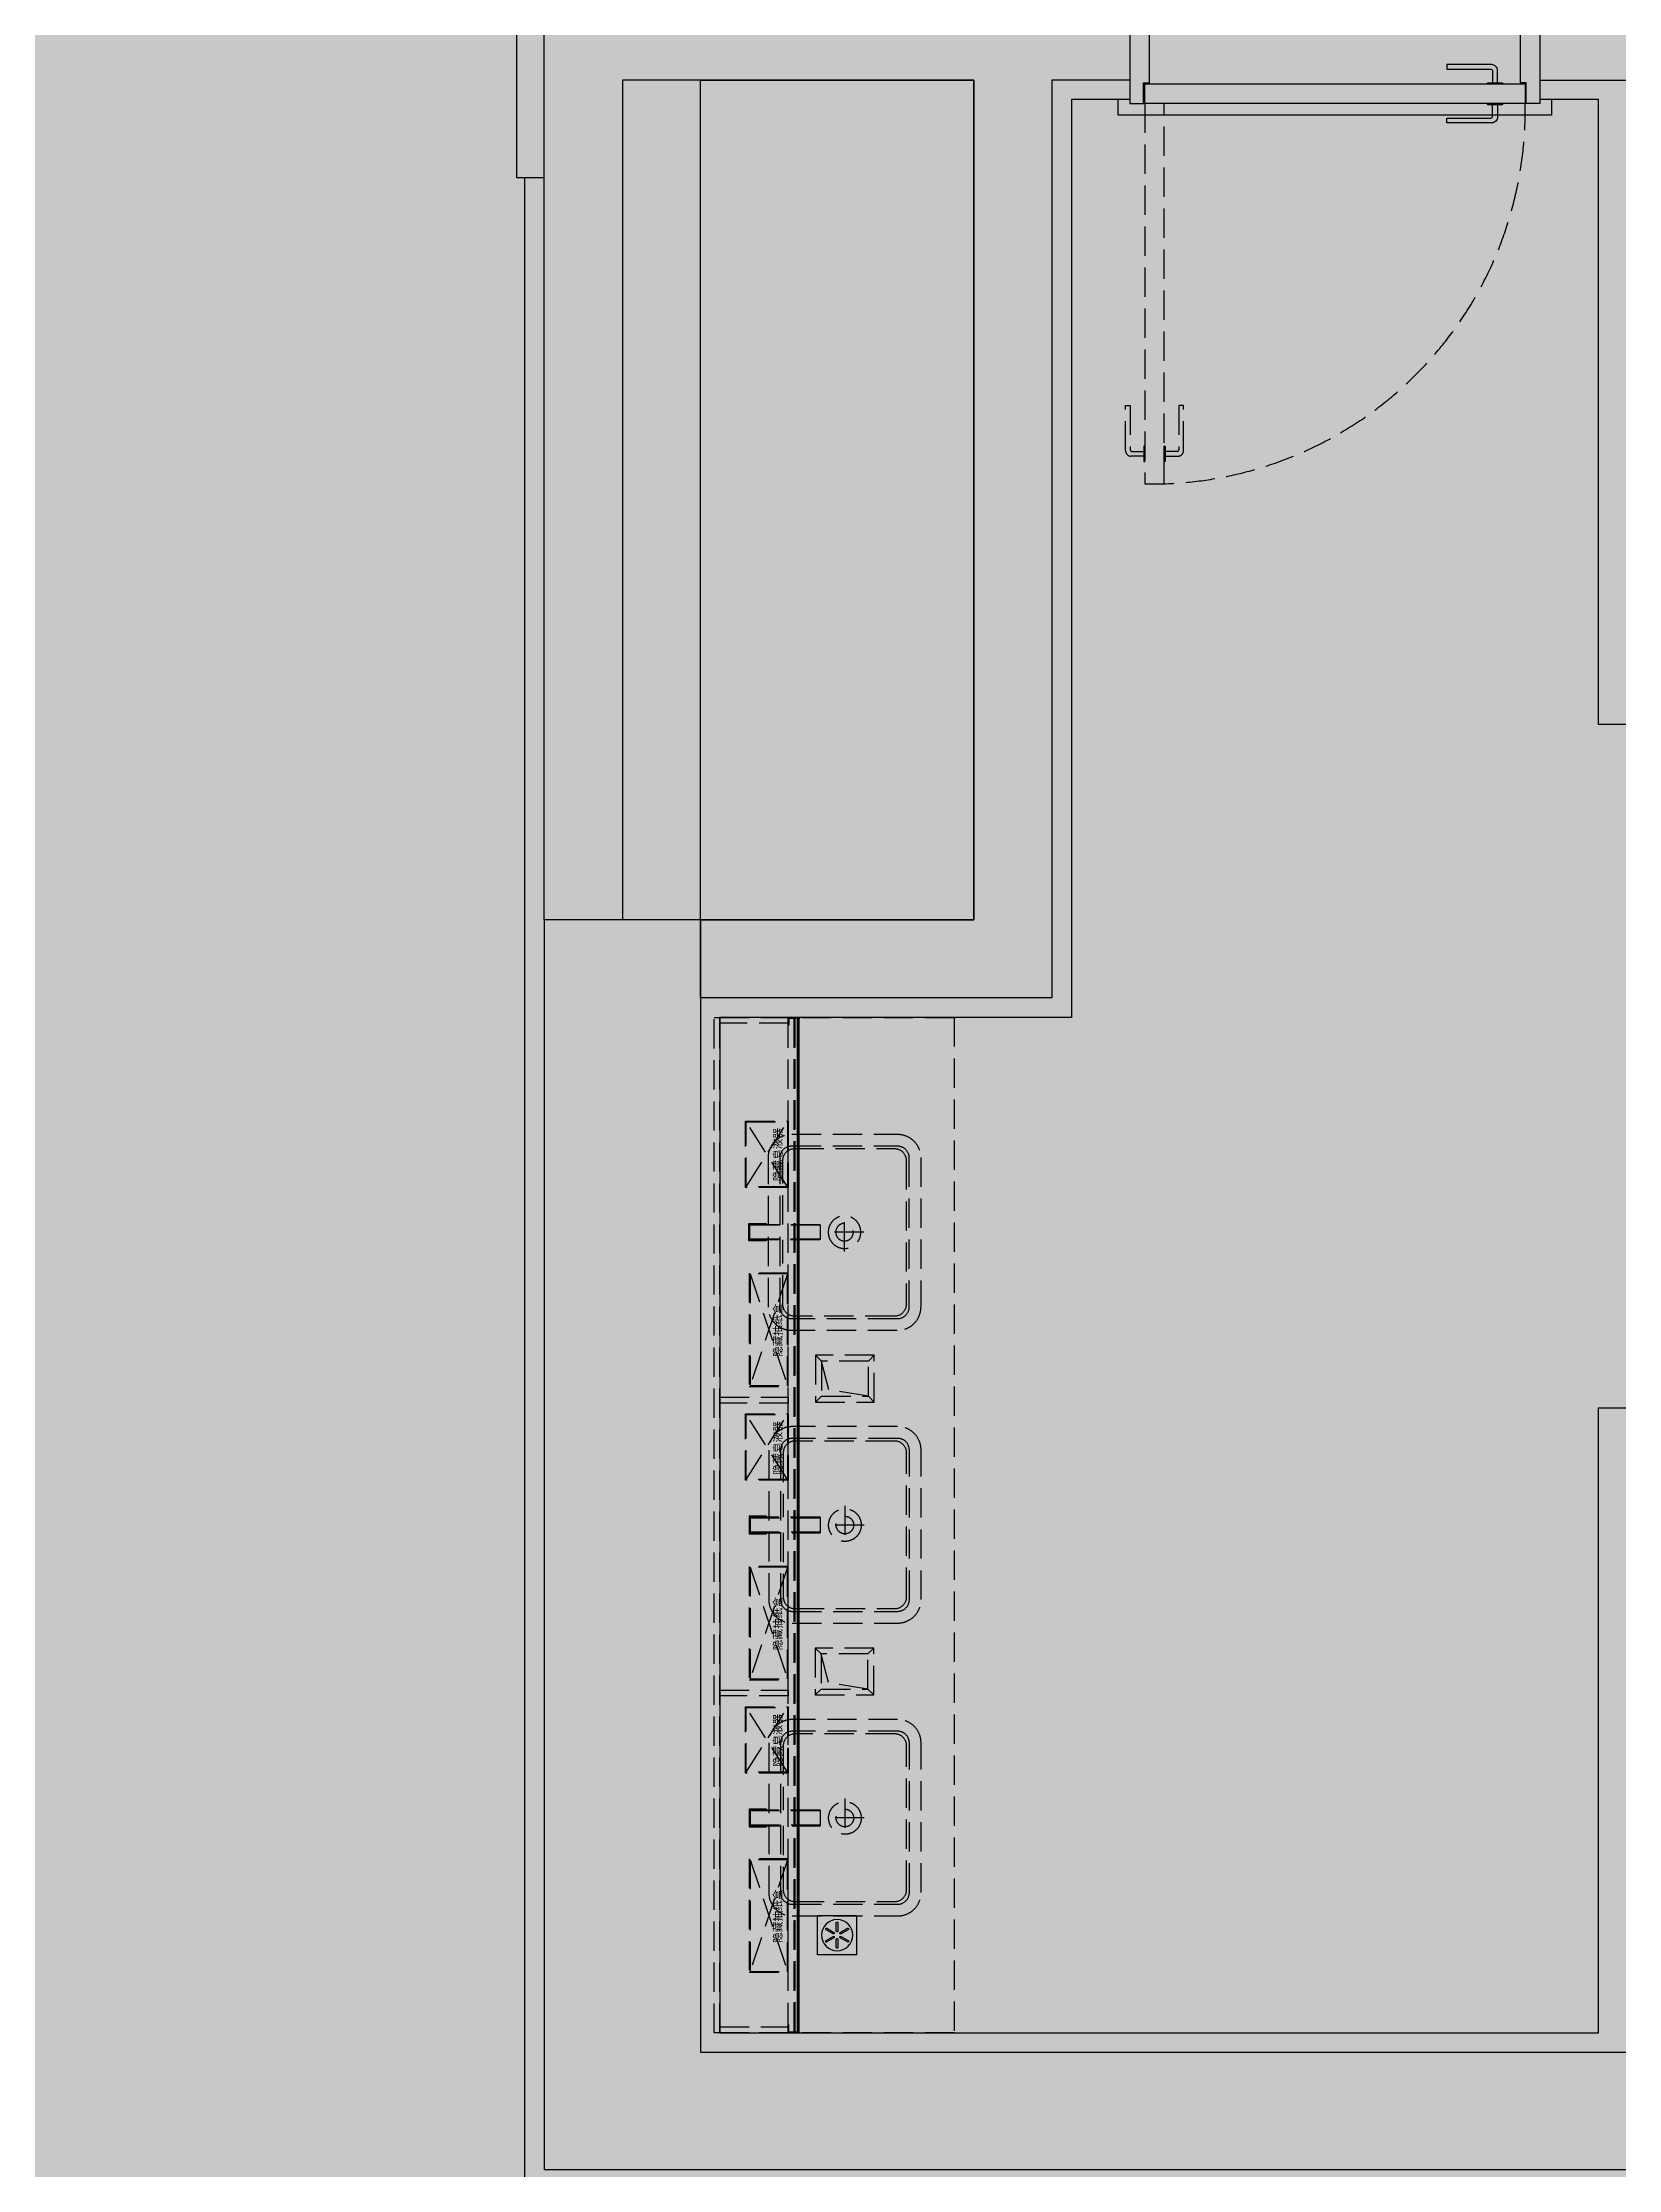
# Model space of a CAD drawing. Extents: x -284868 to 304789, y -137694 to 137894.
# Drawn here: x 268094 to 272130, y -88938 to -83492 of the extents above; entities that cross this region are included whole.
import ezdxf

# ---------------------------------------------------------------- set-up
doc = ezdxf.new("R2010")
doc.units = 0
doc.set_wipeout_variables(frame=1)
doc.linetypes.add('CENTER', pattern=[2, 1.25, -0.25, 0.25, -0.25])
doc.linetypes.add('DASH', pattern=[0.35, 0.25, -0.1])
doc.layers.get('0').update_dxf_attribs({"linetype": 'CONTINUOUS'})
for name, color, linetype in [('0-墙', 4, 'CONTINUOUS'), ('0-建筑柱体', 251, 'CONTINUOUS'), ('0-非设计区域', 251, 'CONTINUOUS'), ('1P-WFF-墙面完成面', 200, 'CONTINUOUS'), ('F-地漏', 8, 'CONTINUOUS'), ('P-完成面', 42, 'CONTINUOUS'), ('P-平面家具', 3, 'CONTINUOUS'), ('P-门扇', 6, 'CONTINUOUS')]:
    doc.layers.add(name, color=color, linetype=linetype)
doc.styles.add('微软雅黑', font='')
doc.styles.get('微软雅黑').set_extended_font_data('Microsoft YaHei')

# ---------------------------------------------------------------- blocks, each defined once
blk = doc.blocks.new('sgASGHHHH')
for points in [[(-109045.8, -904074), (-109045.8, -907274), (-108645.8, -906974), (-108645.8, -904074)], [(-108645.8, -906974), (-109045.8, -907274), (-102645.8, -907274), (-102995.8, -906974)]]:
    blk.add_hatch(color=256).paths.add_polyline_path(points)
at = {"color": 4}
for p, q in [((-109045.8, -904074), (-109045.8, -907274)), ((-108645.8, -904074), (-109045.8, -904074)), ((-108645.8, -904074), (-108645.8, -906974)), ((-108645.8, -906974), (-102995.8, -906974)), ((-109045.8, -907274), (-102645.8, -907274))]:
    blk.add_line(p, q, dxfattribs=at)
blk = doc.blocks.new('执手1')
at = {"layer": 'P-门扇', "color": 251}
blk.add_lwpolyline([(49.5, 123.8), (37.5, 123.8), (37.5, 11.2, -0.414214), (32.5, 6.2), (2.5, 6.2), (2.5, -6.2), (34.5, -6.2, 0.414214), (49.5, 8.8), (49.5, 123.8)], format="xyb", dxfattribs=at)
blk.add_lwpolyline([(0, 20), (1, 20, -0.414214), (2.5, 18.5), (2.5, -18.5, -0.414214), (1, -20), (0, -20)], format="xyb", close=True, dxfattribs=at)
blk = doc.blocks.new('A$Caa840995')
at = {"layer": 'P-门扇'}
blk.add_lwpolyline([(3, -53), (3, -3), (977, -3), (977, -53)], close=True, dxfattribs=at)
at = {"layer": 'P-门扇', "color": 251, "linetype": 'DASH', "ltscale": 300}
blk.add_lwpolyline([(3, -1027), (30, -1027), (30, -1027), (53, -1027), (53, -53), (30, -53), (30, -53), (3, -53)], close=True, dxfattribs=at)
for points in [[(-46.5, -826.2), (-34.5, -826.2), (-34.5, -938.8, 0.414214), (-29.5, -943.8), (0.5, -943.8), (0.5, -956.2), (-31.5, -956.2, -0.414214), (-46.5, -941.2), (-46.5, -826.2)], [(102.5, -826.2), (90.5, -826.2), (90.5, -938.8, -0.414214), (85.5, -943.8), (55.5, -943.8), (55.5, -956.2), (87.5, -956.2, 0.414214), (102.5, -941.2), (102.5, -826.2)]]:
    blk.add_lwpolyline(points, format="xyb", dxfattribs=at)
for points in [[(3, -930), (2, -930, 0.414214), (0.5, -931.5), (0.5, -968.5, 0.414214), (2, -970), (3, -970)], [(53, -930), (54, -930, -0.414214), (55.5, -931.5), (55.5, -968.5, -0.414214), (54, -970), (53, -970)]]:
    blk.add_lwpolyline(points, format="xyb", close=True, dxfattribs=at)
blk.add_arc((21.5, -71.5), 955.7, 268.8908, 1.1092, dxfattribs=at)
at = {"layer": 'P-门扇', "color": 251, "linetype": 'DASH', "ltscale": 300, "rotation": 90.00000000000003}
blk.add_blockref('执手1', (900, -3), dxfattribs=at)
at = {"layer": 'P-门扇', "color": 251, "linetype": 'DASH', "ltscale": 300, "extrusion": (0, 0, -1), "zscale": -1, "rotation": 270}
blk.add_blockref('执手1', (-900, -53), dxfattribs=at)
blk = doc.blocks.new('A$C321B403F')
at = {"layer": 'P-平面家具', "linetype": 'DASH', "ltscale": 300}
for p, q in [((-18, -245.5), (-18, -65.5)), ((18, -245.5), (18, -65.5))]:
    blk.add_line(p, q, dxfattribs=at)
at = {"layer": 'P-平面家具', "color": 251, "linetype": 'DASH', "ltscale": 300}
for p, q in [((0, -357.6), (0, -258.4)), ((49.6, -308), (-49.6, -308))]:
    blk.add_line(p, q, dxfattribs=at)
at = {"layer": 'P-平面家具', "linetype": 'DASH', "ltscale": 300}
blk.add_lwpolyline([(20, -107.5), (22.5, -107.5), (22.5, -62.5), (-22.5, -62.5), (-22.5, -107.5), (-20, -107.5)], dxfattribs=at)
for points in [[(-18, -245.5), (18, -245.5, 0.414214), (20, -243.5), (20, -67.5, 0.414214), (18, -65.5), (-18, -65.5, 0.414214), (-20, -67.5), (-20, -243.5, 0.414214)], [(-190.9, -473), (192.1, -473, 0.414214), (222.1, -443), (222.1, -173, 0.414214), (192.1, -143), (-190.9, -143, 0.414214), (-220.9, -173), (-220.9, -443, 0.414214)]]:
    blk.add_lwpolyline(points, format="xyb", close=True, dxfattribs=at)
at = {"layer": 'P-平面家具', "color": 251, "linetype": 'DASH', "ltscale": 300}
blk.add_lwpolyline([(-190.9, -503), (192.1, -503, 0.414214), (252.1, -443), (252.1, -173, 0.414214), (192.1, -113), (-190.9, -113, 0.414214), (-250.9, -173), (-250.9, -443, 0.414214)], format="xyb", close=True, dxfattribs=at)
at = {"layer": 'P-平面家具', "linetype": 'DASH', "ltscale": 300}
blk.add_lwpolyline([(-20, -150), (-183.9, -150, 0.414214), (-213.9, -180), (-213.9, -436, 0.414214), (-183.9, -466), (185.1, -466, 0.414214), (215.1, -436), (215.1, -180, 0.414214), (185.1, -150), (20, -150)], format="xyb", dxfattribs=at)
at = {"layer": 'P-平面家具', "color": 251, "linetype": 'DASH', "ltscale": 300}
for radius in [41.8, 22.5]:
    blk.add_circle((0, -308), radius, dxfattribs=at)
blk = doc.blocks.new('A$C6B6E40B6')
at = {"color": 251, "linetype": 'DASH', "ltscale": 300}
blk.add_wipeout([(-60, 150), (60, 150), (60, 0), (-60, 0)], dxfattribs=at).dxf.layer = 'P-平面家具'
at = {"layer": 'P-平面家具', "color": 251, "linetype": 'DASH', "ltscale": 300}
for p, q in [((-45, 135), (-60, 150)), ((45, 135), (60, 150)), ((-45, 15), (-60, 0)), ((45, 15), (60, 0))]:
    blk.add_line(p, q, dxfattribs=at)
for points in [[(-60, 0), (60, 0), (60, 150), (-60, 150)], [(-45, 15), (45, 15), (45, 135), (-45, 135)]]:
    blk.add_lwpolyline(points, close=True, dxfattribs=at)
blk.add_lwpolyline([(-45, 15), (-28.4, 115.9), (45, 135)], dxfattribs=at)
blk = doc.blocks.new('皂液器')
at = {"layer": 'P-平面家具', "color": 251, "linetype": 'DASH', "ltscale": 300}
for p, q in [((83, -108), (-83, -2)), ((83, -2), (-83, -108))]:
    blk.add_line(p, q, dxfattribs=at)
for points in [[(-85, -110), (-85, 0), (85, 0), (85, -110)], [(-83, -108), (-83, -2), (83, -2), (83, -108)]]:
    blk.add_lwpolyline(points, close=True, dxfattribs=at)
blk = doc.blocks.new('手纸箱')
at = {"layer": 'P-平面家具', "color": 251, "linetype": 'DASH', "ltscale": 300}
for p, q in [((143, -98), (-143, -2)), ((143, -2), (-143, -98))]:
    blk.add_line(p, q, dxfattribs=at)
for points in [[(-145, -100), (-145, 0), (145, 0), (145, -100)], [(-143, -98), (-143, -2), (143, -2), (143, -98)]]:
    blk.add_lwpolyline(points, close=True, dxfattribs=at)
blk = doc.blocks.new('A$C10B6540A')
at = {"layer": 'P-平面家具', "color": 251, "linetype": 'DASH', "ltscale": 300}
blk.add_line((13.5, 15), (13.5, 15), dxfattribs=at)
for points in [[(2600, 15), (2600, 0), (0, 0), (0, 15)], [(862.5, 0), (877.5, 0), (877.5, -175), (862.5, -175)], [(1612.5, 0), (1627.5, 0), (1627.5, -175), (1612.5, -175)], [(2585, 0), (2600, 0), (2600, -175), (2585, -175)], [(0, 0), (15, 0), (15, -175), (0, -175)], [(2, -190), (2, -175), (2598, -175), (2598, -190)], [(2, -190), (2598, -190), (2598, -192), (2, -192)]]:
    blk.add_lwpolyline(points, close=True, dxfattribs=at)
for points in [[(20, -175), (0, -175), (0, -203), (5, -203), (5, -200), (3.8, -200), (3.8, -201.8), (1.2, -201.8), (1.2, -176.2), (20, -176.2), (20, -175)], [(3, -200), (2597, -200), (2598, -199), (2598, -192), (2, -192), (2, -199), (3, -200)], [(2580, -175), (2600, -175), (2600, -203), (2595, -203), (2595, -200), (2596.2, -200), (2596.2, -201.8), (2598.8, -201.8), (2598.8, -176.2), (2580, -176.2), (2580, -175)]]:
    blk.add_lwpolyline(points, dxfattribs=at)
at = {"layer": 'P-平面家具', "color": 251, "linetype": 'DASH', "ltscale": 300, "xscale": -1, "rotation": 180}
for p in [(300, -175), (1049.1, -175), (1800, -175)]:
    blk.add_blockref('手纸箱', p, dxfattribs=at)
at = {"layer": 'P-平面家具', "color": 251, "linetype": 'DASH', "ltscale": 300, "rotation": 180}
for p in [(750, -175), (1500, -175), (2249.1, -175)]:
    blk.add_blockref('皂液器', p, dxfattribs=at)
at = {"layer": 'P-平面家具', "color": 251, "linetype": 'DASH', "ltscale": 300, "style": '微软雅黑'}
for s, p in [('隐藏抽纸盒', (230.5, -158.2)), ('隐藏皂液器', (680.5, -158.2)), ('隐藏抽纸盒', (979.6, -158.2)), ('隐藏皂液器', (1429.6, -158.2)), ('隐藏抽纸盒', (1730.5, -158.2)), ('隐藏皂液器', (2180.5, -158.2))]:
    blk.add_text(s, height=20, dxfattribs=at).set_placement(p)
blk = doc.blocks.new('A$C3B184003')
blk.add_lwpolyline([(0, -100), (100, -100), (100, 0), (0, 0)], close=True)
at = {"color": 8}
for points in [[(42.7, -45.8), (42.7, -45.8, 0.414214), (41.9, -43), (23.7, -32.5, 0.414214), (21, -33.3), (21, -33.3, 0.414214), (21.7, -36), (39.9, -46.5, 0.414214)], [(42.7, -54.2), (42.7, -54.2, 0.414214), (39.9, -53.5), (21.7, -64, 0.414214), (21, -66.7), (21, -66.7, 0.414214), (23.7, -67.5), (41.9, -57, 0.414214)], [(50, -41.5), (50, -41.5, 0.414214), (52, -39.5), (52, -18.5, 0.414214), (50, -16.5), (50, -16.5, 0.414214), (48, -18.5), (48, -39.5, 0.414214)], [(57.3, -45.8), (57.3, -45.8, 0.414214), (60.1, -46.5), (78.3, -36, 0.414214), (79, -33.3), (79, -33.3, 0.414214), (76.3, -32.5), (58.1, -43, 0.414214)], [(57.3, -54.2), (57.3, -54.2, 0.414214), (58.1, -57), (76.3, -67.5, 0.414214), (79, -66.7), (79, -66.7, 0.414214), (78.3, -64), (60.1, -53.5, 0.414214)], [(50, -58.5), (50, -58.5, 0.414214), (48, -60.5), (48, -81.5, 0.414214), (50, -83.5), (50, -83.5, 0.414214), (52, -81.5), (52, -60.5, 0.414214)]]:
    blk.add_lwpolyline(points, format="xyb", close=True, dxfattribs=at)
blk.add_circle((50, -50), 40, dxfattribs=at)

msp = doc.modelspace()

# ---------------------------------------------------------------- linework, layer by layer
at = {"color": 2, "linetype": 'CENTER', "ltscale": 0.2, "const_width": 8}
msp.add_lwpolyline([(270029.1, -85988.5), (270029.1, -88588.5)], dxfattribs=at)
at = {"layer": '0-墙'}
for points in [[(271929.1, -83388.5), (271929.1, -83588.5), (275579.1, -83588.5), (275579.1, -85738.5), (275779.1, -85738.5), (275779.1, -82938.5)], [(269379.1, -85738.5), (269379.1, -83388.5), (270879.1, -83388.5), (270879.1, -83588.5), (270679.1, -83588.5), (270679.1, -85938.5), (269779.1, -85938.5), (269779.1, -85738.5), (270479.1, -85738.5), (270479.1, -83588.5), (269579.1, -83588.5), (269579.1, -85738.5), (269379.1, -85738.5)]]:
    msp.add_lwpolyline(points, dxfattribs=at)
at = {"layer": '0-墙', "color": 251}
msp.add_lwpolyline([(269779.1, -83588.5), (270479.1, -83588.5), (270479.1, -85738.5), (269779.1, -85738.5)], close=True, dxfattribs=at)
msp.add_solid([(269779.1, -85738.5), (269779.1, -83588.5), (269988, -83750.8), (270479.1, -83588.5)], dxfattribs=at)
at = {"layer": '1P-WFF-墙面完成面'}
msp.add_lwpolyline([(270879.1, -83588.5), (270879.1, -83648.5)], dxfattribs=at)
at = {"layer": 'P-完成面'}
for points in [[(269379.1, -83838.5), (269309.1, -83838.5), (269309.1, -83338.5), (270909.1, -83338.5)], [(270879.1, -83388.5), (270879.1, -83648.5), (270914.1, -83648.5), (270914.1, -83595.5), (270929.1, -83595.5), (270929.1, -83328.5), (270909.1, -83328.5), (270909.1, -83388.5), (270879.1, -83388.5)], [(271929.1, -83388.5), (271929.1, -83648.5), (271894.1, -83648.5), (271894.1, -83595.5), (271879.1, -83595.5), (271879.1, -83328.5), (271899.1, -83328.5), (271899.1, -83388.5), (271929.1, -83388.5)], [(270879.1, -83588.5), (270879.1, -83638.5), (270729.1, -83638.5), (270729.1, -85988.5), (269829.1, -85988.5), (269829.1, -88588.5), (272079.1, -88588.5), (272079.1, -86988.5), (272229.1, -86988.5), (272229.1, -88588.5), (275379.1, -88588.5), (275379.1, -83638.5), (272229.1, -83638.5), (272229.1, -85238.5), (272079.1, -85238.5), (272079.1, -83638.5), (271929.1, -83638.5)], [(269329.1, -89063.5), (269329.1, -83838.5)]]:
    msp.add_lwpolyline(points, dxfattribs=at)
at = {"layer": 'P-平面家具', "linetype": 'DASH', "ltscale": 300}
msp.add_lwpolyline([(269829.1, -88588.5), (269829.1, -85988.5), (270429.1, -85988.5), (270429.1, -88588.5)], close=True, dxfattribs=at)
at = {"layer": 'P-门扇'}
msp.add_lwpolyline([(271959.1, -83638.5), (271959.1, -83678.5), (270849.1, -83678.5), (270849.1, -83638.5)], dxfattribs=at)

# ---------------------------------------------------------------- block references
at = {"layer": '0-建筑柱体'}
msp.add_blockref('sgASGHHHH', (378424.9, 818335.5), dxfattribs=at)
at = {"layer": 'F-地漏', "linetype": 'ByBlock', "xscale": -1, "rotation": 180}
msp.add_blockref('A$C3B184003', (270079.1, -88388.5), dxfattribs=at)
at = {"layer": 'P-平面家具', "linetype": 'DASH', "ltscale": 300, "rotation": 90}
for name, p in [('A$C10B6540A', (269829.1, -88588.5)), ('A$C321B403F', (269841.1, -87288.5)), ('A$C321B403F', (269841.1, -88038.5))]:
    msp.add_blockref(name, p, dxfattribs=at)
at = {"layer": 'P-平面家具', "linetype": 'DASH', "ltscale": 300, "xscale": -1, "rotation": 90}
msp.add_blockref('A$C321B403F', (269840.1, -86538.5), dxfattribs=at)
at = {"layer": 'P-门扇'}
msp.add_blockref('A$Caa840995', (270914.1, -83595.5), dxfattribs=at)

# ---------------------------------------------------------------- next in the draw order: block references
at = {"rotation": 90}
for p in [(270224.1, -86913.5), (270223.1, -87663.5)]:
    msp.add_blockref('A$C6B6E40B6', p, dxfattribs=at)

# ---------------------------------------------------------------- next in the draw order: hatches: boundary and pattern name
at = {"layer": '0-非设计区域', "ltscale": 3}
h = msp.add_hatch(dxfattribs=at)
h.set_pattern_fill('ANGLE', color=256, scale=100)
h.set_pattern_definition([(0, (-155771.8, 278012.8), (0, 698.5), [508, -190.5]), (90, (-155771.8, 278012.8), (-698.5, 4e-14), [508, -190.5])])
h.paths.add_polyline_path([(269879.1, -67385.8), (269879.1, -75488.5), (267579.1, -75488.5), (267579.1, -94382), (269379.1, -94382), (269379.1, -95588.5), (278979.1, -95588.5), (278979.1, -99388.5), (275429.1, -99388.5), (275429.1, -99688.5), (269379.1, -99688.5), (269379.1, -103688.5), (278379.1, -103688.5), (278379.1, -106368.5), (283679.1, -106368.5), (283679.1, -117135.8), (284529.1, -117135.8), (284529.1, -118589), (295529.5, -118589), (295529.5, -65088), (284529.1, -65088), (284529.1, -67385.8), (283029.1, -67385.8), (283029.1, -65088.5), (270529.1, -65088.5), (270529.1, -67385.8)])

doc.saveas('drawing.dxf')
